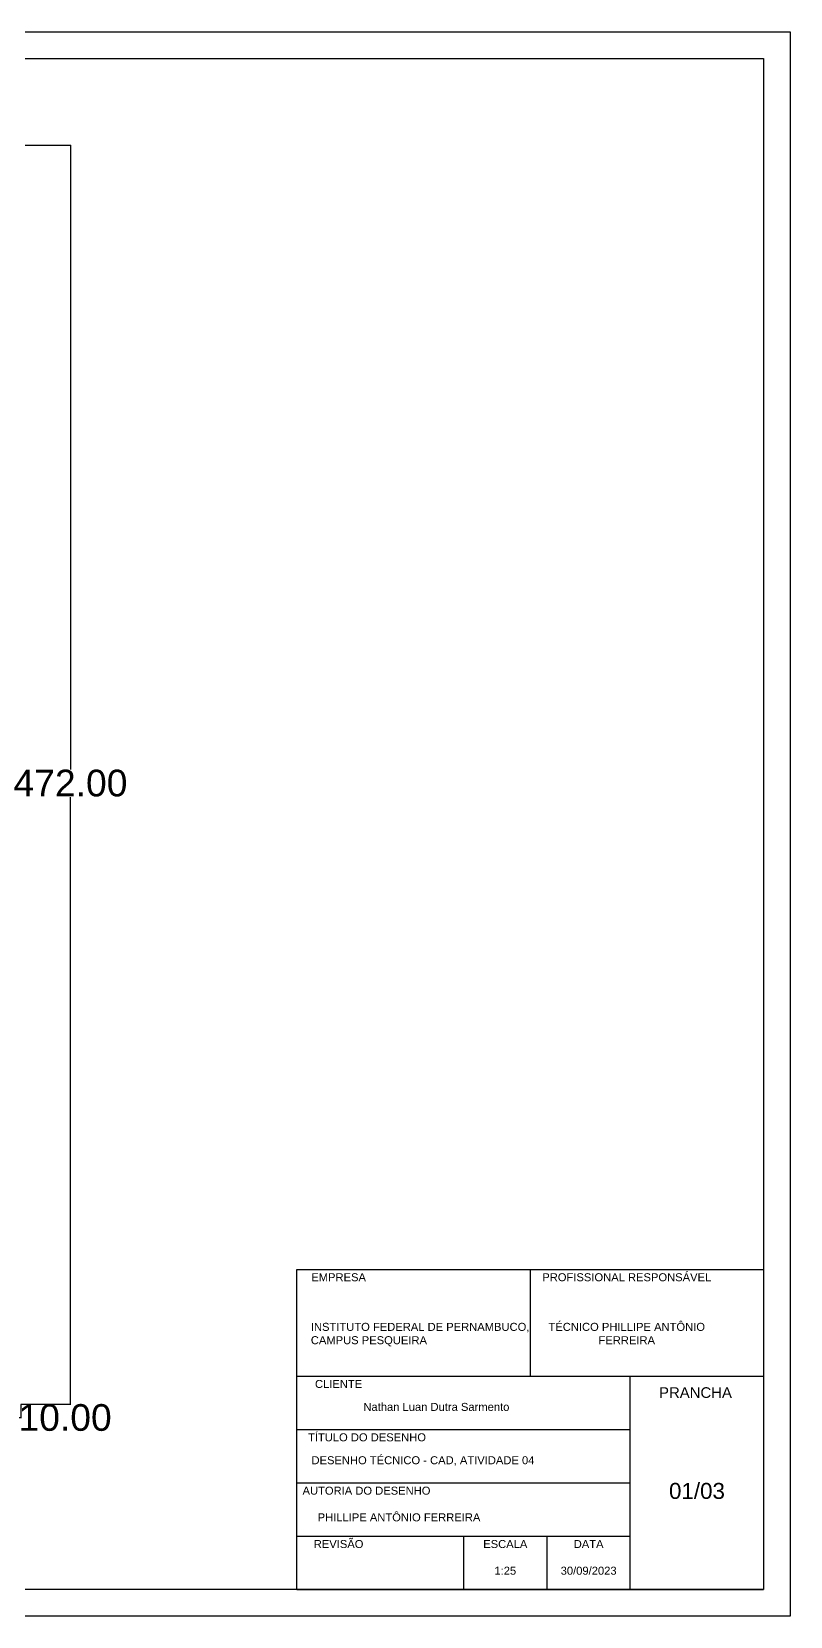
# Model space of a CAD drawing. Header units: millimetres. Extents: x -238510 to 111136, y -199737 to 8496.
# Drawn here: x 1807 to 2091, y 2528 to 3122 of the extents above; entities that cross this region are included whole.
import ezdxf

# ---------------------------------------------------------------- set-up
doc = ezdxf.new("R2010")
doc.units = ezdxf.units.MM
doc.layers.add('COTAS', color=7, linetype='Continuous')
doc.styles.get("Standard").update_dxf_attribs({"font": 'arial.ttf'})
doc.dimstyles.new('COTAS', dxfattribs={"dimtxt": 10, "dimasz": 0.18, "dimexe": 0.18, "dimexo": 0.0625, "dimgap": 0.09, "dimtad": 0, "dimtih": 1, "dimtoh": 1, "dimzin": 0, "dimdsep": 46, "dimtxsty": 'Standard', "dimblk": 'NONE', "dimcen": 0.09, "dimclrt": 1, "dimadec": 0, "dimazin": 0, "dimtfac": 1, "dimtofl": 0, "dimtmove": 0, "dimatfit": 3, "dimfxl": 1, "dimtolj": 1, "dimtzin": 0, "dimarcsym": 0})

# ---------------------------------------------------------------- blocks, each defined once
blk = doc.blocks.new('*D398')
at = {"layer": 'COTAS', "color": 0, "lineweight": -2, "transparency": 16777216}
for p, q in [((1802.62, 3079.35), (1821.41, 3079.35)), ((1821.23, 3079.35), (1821.23, 2845.36)), ((1821.23, 2607.35), (1821.23, 2834.97)), ((1802.62, 2607.35), (1821.41, 2607.35))]:
    blk.add_line(p, q, dxfattribs=at)
at = {"layer": 'Defpoints', "color": 0, "transparency": 16777216}
for p in [(1802.56, 3079.35), (1802.56, 2607.35), (1821.23, 2607.35)]:
    blk.add_point(p, dxfattribs=at)
at = {"layer": 'COTAS', "color": 1, "transparency": 16777216, "insert": (1821.23, 2840.16), "char_height": 10, "attachment_point": 5}
blk.add_mtext('\\A1;472.00', dxfattribs=at)
blk = doc.blocks.new('_None')
blk = doc.blocks.new('*D424')
at = {"layer": 'COTAS', "color": 0, "lineweight": -2, "transparency": 16777216}
for p, q in [((1792.56, 2607.28), (1792.56, 2602.16)), ((1792.56, 2602.34), (1802.56, 2602.34)), ((1802.56, 2607.28), (1802.56, 2602.16)), ((1802.56, 2602.34), (1802.74, 2602.34))]:
    blk.add_line(p, q, dxfattribs=at)
at = {"layer": 'Defpoints', "color": 0, "transparency": 16777216}
for p in [(1792.56, 2607.35), (1802.56, 2607.35), (1802.56, 2602.34)]:
    blk.add_point(p, dxfattribs=at)
at = {"layer": 'COTAS', "color": 1, "transparency": 16777216, "insert": (1819.21, 2602.34), "char_height": 10, "attachment_point": 5}
blk.add_mtext('\\A1;10.00', dxfattribs=at)

msp = doc.modelspace()

# ---------------------------------------------------------------- linework, layer by layer
for p, q in [((1250.14, 3121.877), (2091.14, 3121.877)), ((2091.14, 3121.877), (2091.14, 2527.877)), ((1906.14, 2537.877), (1906.14, 2657.877)), ((1906.14, 2657.877), (2081.14, 2657.877)), ((1993.64, 2657.877), (1993.64, 2617.877)), ((1906.14, 2617.877), (1906.14, 2637.877)), ((1906.14, 2597.877), (1906.14, 2617.877)), ((1906.14, 2617.877), (2081.14, 2617.877)), ((2031.14, 2537.877), (2031.14, 2617.877)), ((1906.14, 2577.877), (1906.14, 2597.877)), ((1906.14, 2597.877), (2031.14, 2597.877)), ((1906.14, 2557.877), (1906.14, 2577.877)), ((1906.14, 2577.877), (2031.14, 2577.877)), ((1906.14, 2537.877), (1906.14, 2557.877)), ((1906.14, 2557.877), (2031.14, 2557.877)), ((1968.64, 2557.877), (1968.64, 2537.877)), ((1999.89, 2557.877), (1999.89, 2537.877)), ((2081.14, 2537.877), (1906.14, 2537.877)), ((1906.14, 2537.877), (2081.14, 2537.877)), ((2081.14, 2537.877), (2031.14, 2537.877)), ((2091.14, 2527.877), (1250.14, 2527.877))]:
    msp.add_line(p, q)
msp.add_lwpolyline([(1275.14, 3111.877), (2081.14, 3111.877), (2081.14, 2537.877), (1275.14, 2537.877), (1275.14, 2825.671)], close=True)

# ---------------------------------------------------------------- texts
at = {"attachment_point": 1}
for s, width, heights, insert, char_height in [('\\pxqc;{\\C1;EMPRESA}', 31.25, [6.393], (1906.14, 2656.474), 3), ('\\pxqc;{\\C1;PROFISSIONAL RESPONSÁVEL}', 72.33581, [6.393], (1993.64, 2656.474), 3), ('INSTITUTO FEDERAL DE PERNAMBUCO, \\PCAMPUS PESQUEIRA', 142.93959, [15.711], (1911.357, 2637.877), 3), ('\\pxqc;TÉCNICO PHILLIPE ANTÔNIO FERREIRA\\P', 72.33581, [14.216], (1993.64, 2637.877), 3), ('\\pxqc;{\\C1;CLIENTE}', 31.25, [6.393], (1906.14, 2616.474), 3), ('\\pxqc;{\\C1;PRANCHA}', 48.88586, [10.643], (2031.14, 2613.74), 4), ('\\pxqc;Nathan Luan Dutra Sarmento', 104.5831, [6.393], (1906.14, 2607.877), 3), ('\\pxqc;{\\C1;TÍTULO DO DESENHO}', 52.54255, [6.393], (1906.14, 2596.474), 3), ('\\pxqc;DESENHO TÉCNICO - CAD, ATIVIDADE 04', 94.50078, [14.507], (1906.14, 2587.877), 3), ('\\pxqc;01/03', 50, [0], (2031.14, 2577.877), 6), ('\\pxqc;{\\C1;AUTORIA DO DESENHO}', 52.17117, [6.393], (1906.14, 2576.474), 3), ('\\pxqc;PHILLIPE ANTÔNIO FERREIRA', 76.56442, [6.393], (1906.14, 2566.474), 3), ('\\pxqc;{\\C1;REVISÃO}', 31.25, [6.393], (1906.14, 2556.474), 3), ('\\pxqc;{\\C1;ESCALA}', 31.25, [6.393], (1968.64, 2556.474), 3), ('\\pxqc;{\\C1;DATA}', 31.25, [6.393], (1999.89, 2556.474), 3), ('\\pxqc;1:25', 31.25, [6.393], (1968.64, 2546.474), 3), ('\\pxqc;30/09/2023', 31.25, [6.393], (1999.89, 2546.474), 3)]:
    msp.add_mtext_dynamic_manual_height_columns(s, width=width, gutter_width=12.5, heights=heights, dxfattribs=dict(at, insert=insert, char_height=char_height))

# ---------------------------------------------------------------- dimensions: what is measured, and where the dimension line sits
at = {"layer": 'COTAS'}
dim = msp.add_linear_dim(base=(1821.228, 2607.347), p1=(1802.557, 3079.347), p2=(1802.557, 2607.347), angle=90, dimstyle='COTAS', dxfattribs=at)
dim.commit()
dim.dimension.update_dxf_attribs({"geometry": '*D398', "text_midpoint": (1821.228, 2840.161), "dimtype": 160})
dim = msp.add_linear_dim(base=(1802.557, 2602.336), p1=(1792.557, 2607.347), p2=(1802.557, 2607.347), dimstyle='COTAS', dxfattribs=at)
dim.commit()
dim.dimension.update_dxf_attribs({"geometry": '*D424', "text_midpoint": (1819.211, 2602.336)})

doc.saveas('drawing.dxf')
